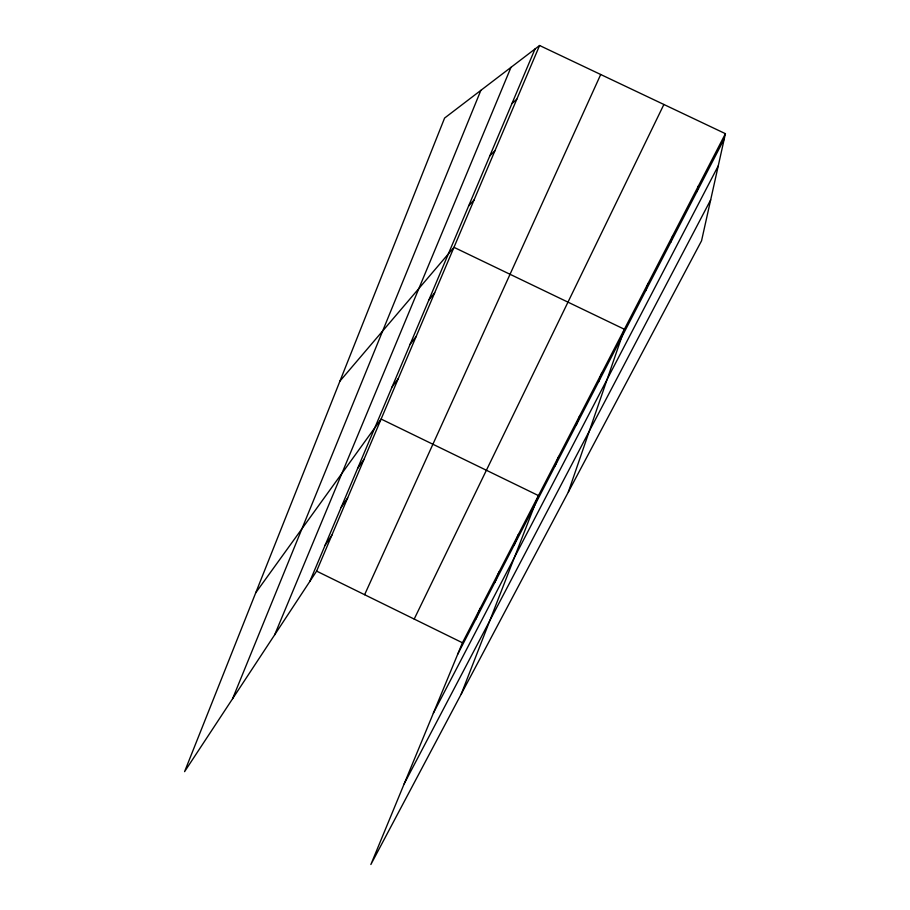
<?xml version="1.0" encoding="UTF-8"?>
<svg xmlns="http://www.w3.org/2000/svg" width="910" height="910" viewBox="0 0 910 910"><rect width="100%" height="100%" fill="white"/><g stroke="black" fill="none" stroke-linecap="round" stroke-linejoin="round"><path stroke-width="1.36" d="M725.418 133.679L701.553 240.786L370.87 864.5L462.439 642.767L725.418 133.679L539.585 45.5L444.592 118.061L184.582 771.646L316.612 571.116L539.585 45.5M696.923 191.68L698.527 185.731M670.75 242.299L672.774 235.599M645.668 290.79L648.079 283.408M568.329 492.06L624.385 329.272L453.976 247.327L339.953 381.085M598.541 381.916L601.624 373.327M576.383 424.765L579.75 415.665M555.066 465.965L558.717 456.388M461.245 694.046L538.47 495.597L381.119 419.055L255.733 592.785M514.252 544.885L518.381 534.477M494.699 582.696L499.044 571.912M232.585 698.732L480.855 90.363M475.873 619.096L480.412 607.982M274.661 634.839L510.976 67.351M309.81 581.456L535.034 48.969M364.614 594.696L600.714 74.506M414.198 619.062L663.89 104.479M457.73 654.188L724.28 138.798M433.365 713.167L718.24 165.893M404.188 783.817L710.676 199.859M325.154 545.17L331.866 535.171M341.079 507.518L347.677 497.895M357.607 468.434L364.08 459.22M392.119 386.864L398.296 378.56M410.126 344.287L416.132 336.507M428.849 300.004L434.684 292.792M468.661 205.887L474.053 199.972M489.842 155.826L494.983 150.65M511.943 103.558L516.812 99.201M316.612 571.116L462.439 642.767"/></g></svg>
